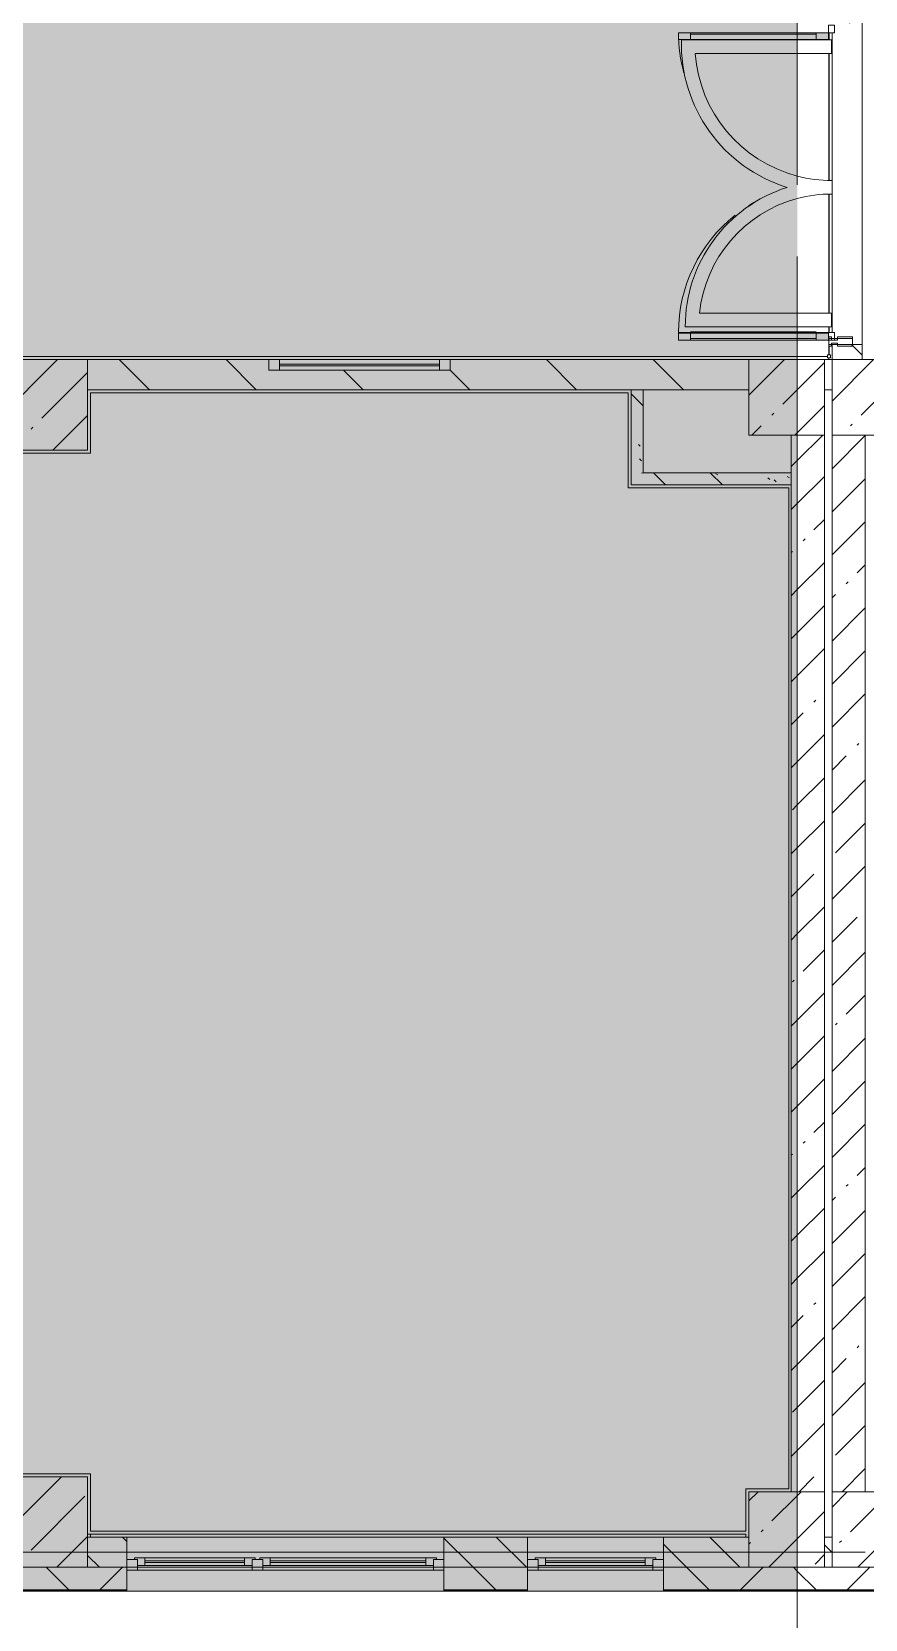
# Model space of a CAD drawing. Header units: millimetres. Extents: x -5426 to 189269, y -8553 to 29000.
# Drawn here: x 95499 to 101019, y -444 to 10072 of the extents above; entities that cross this region are included whole.
import ezdxf

# ---------------------------------------------------------------- set-up
doc = ezdxf.new("R2010")
doc.units = ezdxf.units.MM
doc.linetypes.add('Осевая', pattern=[3175, 635, -476.25, 1587.5, -476.25])
doc.layers.add('A-DETL-GENF-3', color=7, linetype='Continuous', lineweight=9, true_color=0xc0c0c0, transparency=0.4)
for name, color, linetype, lineweight, true_color in [('A-DETL-GENF-4', 7, 'Continuous', 5, 0xb7b7b7), ('A-DETL-GENF-5', 7, 'Continuous', 5, 0xaaaaaa), ('A-DETL-GENF-6', 7, 'Continuous', 5, 0xe2e2e2), ('A-DOOR-2', 7, 'Continuous', 5, 0xaaaaaa), ('A-DOOR-4', 7, 'Continuous', 5, 0xb7b7b7), ('A-FLOR-1', 7, 'Continuous', 5, 0xb7b7b7), ('A-FLOR-2', 7, 'Continuous', 5, 0xaaaaaa), ('A-GLAZ-3', 7, 'Continuous', 5, 0x737373), ('A-WALL-6', 7, 'Continuous', 5, 0x737373), ('A-WALL-7', 7, 'Continuous', 9, 0x737373), ('I-WALL-21', 7, 'Continuous', 5, 0x737373), ('I-WALL-22', 7, 'Continuous', 5, 0x787878), ('S-COLS-1', 7, 'Continuous', 5, 0x737373)]:
    doc.layers.add(name, color=color, linetype=linetype, lineweight=lineweight, true_color=true_color)
for name, color, linetype, lineweight in [('A-GLAZ-CWMG-2', 7, 'Continuous', 5), ('A-WALL', 7, 'Continuous', 9), ('A-WALL-5', 7, 'Continuous', 5), ('I-WALL-20', 7, 'Continuous', 5), ('S-COLS-2', 7, 'Continuous', 5), ('Оси', 7, 'Continuous', 9), ('Оси-2', 7, 'Осевая', 9)]:
    doc.layers.add(name, color=color, linetype=linetype, lineweight=lineweight)
pattern_1 = [(135, (62258.82, 0), (-176.7767, -176.7767), [])]
pattern_2 = [(45, (62258.8, 0), (-353.5534, 353.5534), []), (135, (62258.8, 0), (-353.5534, -353.5534), [])]
pattern_3 = [(45, (62258.82, 0), (-285.123, 285.123), []), (45, (62543.95, 0), (-285.123, 285.123), [504.031, -100.806, 16.764, -84.042])]
pattern_4 = [(45, (-38240, -150), (-285.123, 285.123), []), (45, (-37954.88, -150), (-285.123, 285.123), [504.031, -100.806, 16.764, -84.042])]
pattern_5 = [(45, (-38240, -7650), (-285.123, 285.123), []), (45, (-37954.88, -7650), (-285.123, 285.123), [504.031, -100.806, 16.764, -84.042])]
pattern_6 = [(135, (62258.8, 0), (-377.171, -377.171), [533.4, -88.9, 17.78, -88.9]), (135, (62258.8, 376.94), (-377.171, -377.171), []), (50, (62258.8, 0), (637.6445, -55.7866), [66.675, -733.425]), (355, (62258.8, 0), (-123.349, 668.699), [53.34, -586.74]), (100.451, (62311.96, -4.65), (514.299, 612.908), [56.665, -623.315]), (46.184, (62258.8, 177.8), (948.776, -147.15), [100.012, -1100.137]), (96.636, (62337.9, 165.5), (830.91, 865.997), [84.998, -934.973]), (351.184, (62258.8, 177.8), (830.918, 865.988), [80.01, -880.11]), (21, (62347.7, 133.35), (530.6506, -357.928), [66.675, -733.425]), (326, (62347.7, 133.35), (216.308, 644.658), [53.34, -586.74]), (71.451, (62391.94, 103.5), (746.96, 286.724), [56.665, -623.315]), (37.5, (62258.82, 0), (10.8105, 295.9426), [16.764, -562.864, 16.764, -578.866, -588.962]), (37.5, (62258.82, 0), (10.8105, 295.9426), [-1175.258, 16.764, -572.198]), (7.5, (62258.82, 0), (233.8692, 350.6318), [16.764, -322.834, 16.764, -549.529, -224.472]), (7.5, (62258.82, 0), (233.8692, 350.6318), [-905.891, 16.764, -207.708]), (327.5, (62060.58, 0), (474.5678, -20.0513), [16.764, -205.486, 16.764, -676.656, -920.115]), (327.5, (62060.58, 0), (474.5678, -20.0513), [-915.67, 16.764, -903.351]), (317.5, (61971.68, 0), (518.452, 88.9934), [16.764, -272.161, 16.764, -443.738, -653.415]), (317.5, (61971.68, 0), (518.452, 88.9934), [-749.427, 16.764, -636.651])]
pattern_7 = [(135, (62258.8, 0), (-353.5534, -353.5534), [])]

# ---------------------------------------------------------------- blocks, each defined once
blk = doc.blocks.new('BSC_Колонна _Прямоугольная - 500х500-23286270-3_4_1_птичка')
at = {"layer": 'S-COLS-2'}
h = blk.add_hatch(dxfattribs=at)
h.set_pattern_fill('FP_45', color=256, style=0, pattern_type=2)
h.set_pattern_definition([(45, (-38790, -7650), (-285.123, 285.123), []), (45, (-38504.88, -7650), (-285.123, 285.123), [504.031, -100.806, 16.764, -84.042])])
h.paths.add_polyline_path([(-250, -250), (250, -250), (250, 250), (-250, 250), (-250, 100)])
for p, q in [((250, 250), (-250, 250)), ((-250, 250), (-250, -250)), ((250, -250), (250, 250)), ((-250, -250), (250, -250))]:
    blk.add_line(p, q, dxfattribs=at)
blk = doc.blocks.new('BSC_Колонна _Прямоугольная - 500х500-V69-3_4_1_птичка')
at = {"layer": 'S-COLS-2'}
h = blk.add_hatch(dxfattribs=at)
h.set_pattern_fill('FP_52', color=256, style=0, pattern_type=2)
h.set_pattern_definition([(45, (-38790, -150), (-285.123, 285.123), []), (45, (-38504.88, -150), (-285.123, 285.123), [504.031, -100.806, 16.764, -84.042])])
h.paths.add_polyline_path([(-250, -250), (250, -250), (250, 250), (-250, 250), (-250, 80)])
for p, q in [((250, 250), (-250, 250)), ((-250, 250), (-250, -250)), ((250, -250), (250, 250)), ((-250, -250), (250, -250))]:
    blk.add_line(p, q, dxfattribs=at)
blk = doc.blocks.new('BSC_Колонна _Прямоугольная - 600х600-V87-3_4_1_птичка')
at = {"layer": 'S-COLS-2'}
h = blk.add_hatch(dxfattribs=at)
h.set_pattern_fill('FP_77', color=256, style=0, pattern_type=2)
h.set_pattern_definition([(45, (-33310, -7600), (-285.123, 285.123), []), (45, (-33024.88, -7600), (-285.123, 285.123), [504.031, -100.806, 16.764, -84.042])])
h.paths.add_polyline_path([(-300, -300), (300, -300), (300, 300), (-300, 300), (-300, 150)])
at = {"layer": 'S-COLS-1'}
for p, q in [((300, 300), (-300, 300)), ((-300, 300), (-300, -300)), ((300, -300), (300, 300)), ((-300, -300), (300, -300))]:
    blk.add_line(p, q, dxfattribs=at)
blk = doc.blocks.new('BSC_Колонна _Прямоугольная - 600х600-V88-3_4_1_птичка')
at = {"layer": 'S-COLS-2'}
h = blk.add_hatch(dxfattribs=at)
h.set_pattern_fill('FP_78', color=256, style=0, pattern_type=2)
h.set_pattern_definition([(45, (-33310, -200), (-285.123, 285.123), []), (45, (-33024.88, -200), (-285.123, 285.123), [504.031, -100.806, 16.764, -84.042])])
h.paths.add_polyline_path([(-212, -300), (300, -300), (300, 300), (-300, 300), (-300, -300)])
at = {"layer": 'S-COLS-1'}
for p, q in [((300, 300), (-300, 300)), ((-300, 300), (-300, -300)), ((300, -300), (300, 300)), ((-300, -300), (300, -300))]:
    blk.add_line(p, q, dxfattribs=at)
blk = doc.blocks.new('120_Окно_СКБ_2Ст - 120_Окно_СКБ_2Ст 2100х2400 _мал створка справа_-22446225-3_4_1_птичка')
at = {"layer": 'A-GLAZ-3'}
for p, q in [((-1050, -127), (-1050, -57)), ((-1050, -57), (-980, -57)), ((1050, -57), (-1050, -57)), ((-980, -57), (-980, -127)), ((150, -87), (-980, -87)), ((-980, -87), (-980, -127)), ((-930, -137), (-930, -87)), ((100, -137), (100, -87)), ((150, -127), (150, -57)), ((150, -57), (220, -57)), ((150, -127), (150, -87)), ((220, -57), (220, -127)), ((980, -87), (220, -87)), ((220, -87), (220, -127)), ((270, -137), (270, -87)), ((930, -137), (930, -87)), ((980, -127), (980, -57)), ((980, -57), (1050, -57)), ((980, -127), (980, -87)), ((1050, -57), (1050, -127)), ((-980, -127), (-1050, -127)), ((-1050, -127), (-1000, -127)), ((-980, -127), (-1000, -127)), ((-1000, -127), (-1000, -137)), ((-1000, -137), (170, -137)), ((170, -137), (-1000, -137)), ((-930, -107), (100, -107)), ((100, -117), (-930, -117)), ((220, -127), (150, -127)), ((170, -127), (150, -127)), ((170, -127), (200, -127)), ((170, -137), (170, -127)), ((220, -127), (200, -127)), ((200, -127), (200, -137)), ((200, -137), (1000, -137)), ((1000, -137), (200, -137)), ((270, -107), (930, -107)), ((930, -117), (270, -117)), ((1050, -127), (980, -127)), ((1000, -127), (980, -127)), ((1000, -127), (1050, -127)), ((1000, -137), (1000, -127))]:
    blk.add_line(p, q, dxfattribs=at)
blk = doc.blocks.new('120_Окно_СКБ_1Ст - 120_Окно_СКБ_1Ст 900х2500_h_-22445987-3_4_1_птичка')
at = {"layer": 'A-GLAZ-3'}
for p, q in [((-450, -127), (-450, -57)), ((-450, -57), (-380, -57)), ((450, -57), (-450, -57)), ((-380, -57), (-380, -127)), ((380, -87), (-380, -87)), ((-380, -87), (-380, -127)), ((-330, -137), (-330, -87)), ((330, -137), (330, -87)), ((380, -127), (380, -57)), ((380, -57), (450, -57)), ((380, -127), (380, -87)), ((450, -57), (450, -127)), ((-380, -127), (-450, -127)), ((-450, -127), (-400, -127)), ((-380, -127), (-400, -127)), ((-400, -127), (-400, -137)), ((-400, -137), (400, -137)), ((400, -137), (-400, -137)), ((-330, -107), (330, -107)), ((330, -117), (-330, -117)), ((450, -127), (380, -127)), ((400, -127), (380, -127)), ((400, -127), (450, -127)), ((400, -137), (400, -127))]:
    blk.add_line(p, q, dxfattribs=at)
blk = doc.blocks.new('BSC_Колонна _Прямоугольная - 500х500-V121-3_4_1_птичка')
at = {"layer": 'S-COLS-2'}
h = blk.add_hatch(dxfattribs=at)
h.set_pattern_fill('FP_106', color=256, style=0, pattern_type=2)
h.set_pattern_definition(pattern_4)
h.paths.add_polyline_path([(-15, -250), (70, -250), (70, 250), (-250, 250), (-250, -250)])
h = blk.add_hatch(dxfattribs=at)
h.set_pattern_fill('FP_106', color=256, style=0, pattern_type=2)
h.set_pattern_definition(pattern_4)
h.paths.add_polyline_path([(70, -250), (250, -250), (250, 250), (70, 250), (70, 80)])
at = {"layer": 'S-COLS-1'}
for p, q in [((70, 250), (-250, 250)), ((-250, 250), (-250, -250)), ((-250, -250), (70, -250))]:
    blk.add_line(p, q, dxfattribs=at)
at = {"layer": 'S-COLS-2'}
for p, q in [((250, 250), (70, 250)), ((250, -250), (250, 250)), ((70, -250), (250, -250))]:
    blk.add_line(p, q, dxfattribs=at)
blk = doc.blocks.new('BSC_Колонна _Прямоугольная - 500х500-V122-3_4_1_птичка')
at = {"layer": 'S-COLS-2'}
h = blk.add_hatch(dxfattribs=at)
h.set_pattern_fill('FP_107', color=256, style=0, pattern_type=2)
h.set_pattern_definition(pattern_5)
h.paths.add_polyline_path([(-15, -250), (70, -250), (70, 250), (-250, 250), (-250, -250)])
h = blk.add_hatch(dxfattribs=at)
h.set_pattern_fill('FP_107', color=256, style=0, pattern_type=2)
h.set_pattern_definition(pattern_5)
h.paths.add_polyline_path([(70, -250), (250, -250), (250, 250), (70, 250), (70, 100)])
at = {"layer": 'S-COLS-1'}
for p, q in [((70, 250), (-250, 250)), ((-250, 250), (-250, -250)), ((-250, -250), (70, -250))]:
    blk.add_line(p, q, dxfattribs=at)
at = {"layer": 'S-COLS-2'}
for p, q in [((250, 250), (70, 250)), ((250, -250), (250, 250)), ((70, -250), (250, -250))]:
    blk.add_line(p, q, dxfattribs=at)
blk = doc.blocks.new('120_Окно_СКБ_1Ст - 120_Окно_СКБ_1Ст 400х1200 EI30-24228909-3_4_1_птичка')
at = {"layer": 'A-GLAZ-3'}
for p, q in [((-600, 30), (-600, 100)), ((-600, 100), (-530, 100)), ((600, 100), (-600, 100)), ((-530, 30), (-600, 30)), ((-600, 30), (600, 30)), ((-530, 100), (-530, 30)), ((530, 70), (-530, 70)), ((530, 60), (-530, 60)), ((530, 30), (530, 100)), ((530, 100), (600, 100)), ((600, 30), (530, 30)), ((600, 100), (600, 30))]:
    blk.add_line(p, q, dxfattribs=at)
blk = doc.blocks.new('Прямоугольный импост - Импост структурный с накладкой - 160мм Темный-31239214-3_4_1_птичка')
at = {"layer": 'A-GLAZ-CWMG-2'}
for p, q in [((-50, 0), (-50, 17)), ((-50, 17), (0, 17)), ((-40, 0), (-50, 0)), ((-40, -40), (-40, 0)), ((0, 0), (-10, 0)), ((-10, 0), (-10, -40)), ((0, 17), (0, 0)), ((-50, -140), (-50, -40)), ((-50, -40), (-40, -40)), ((-10, -40), (0, -40)), ((0, -40), (0, -140)), ((0, -140), (-50, -140))]:
    blk.add_line(p, q, dxfattribs=at)
blk = doc.blocks.new('Дверь_Витражная_остекление_ - ДВН_ДАО_Главный вход_1800 в свету 5-32258809-3_4_1_птичка')
at = {"layer": 'A-DETL-GENF-6'}
for points in [[(-948, -20), (-993, -20), (-992, -226), (-948, -226)], [(1043, -20), (997, -20), (997, -226), (1043, -226)], [(-948, -1013), (-948, -226), (-993, -226), (-993, -1013)], [(1043, -311), (1043, -226), (997, -226), (997, -1013), (1043, -1013)]]:
    blk.add_hatch(color=256, dxfattribs=at).paths.add_polyline_path(points)
at = {"layer": 'A-DETL-GENF-4'}
for p, q in [((-993, -1013), (-993, -226)), ((-993, -226), (-993, -1013)), ((-983, -933), (-983, -226)), ((-948, -1013), (-948, -226)), ((-948, -1013), (-948, -226)), ((989, -933), (989, -226)), ((997, -1013), (997, -226)), ((997, -226), (997, -1013)), ((1033, -933), (1033, -226)), ((1043, -1013), (1043, -226)), ((1043, -1013), (1043, -226)), ((-993, -933), (-948, -933)), ((1043, -933), (997, -933)), ((-993, -1013), (-948, -1013)), ((-993, -1013), (-948, -1013)), ((1043, -1013), (997, -1013)), ((997, -1013), (1043, -1013))]:
    blk.add_line(p, q, dxfattribs=at)
at = {"layer": 'A-DETL-GENF-5'}
for p, q in [((-948, -20), (-993, -20)), ((-993, -226), (-993, -20)), ((-948, -20), (-993, -20)), ((-993, -20), (-993, -226)), ((-993, -100), (-948, -100)), ((-983, -226), (-983, -100)), ((-948, -226), (-948, -20)), ((-948, -226), (-948, -20)), ((989, -226), (989, -100)), ((997, -226), (997, -20)), ((997, -20), (997, -226)), ((1043, -100), (997, -100)), ((1033, -226), (1033, -100)), ((1043, -226), (1043, -20)), ((1043, -226), (1043, -20))]:
    blk.add_line(p, q, dxfattribs=at)
at = {"layer": 'A-DOOR-2'}
for p, q in [((-1043, 20), (-993, 20)), ((-1043, -20), (-1043, 20)), ((-993, 20), (-993, -20)), ((993, 20), (1043, 20)), ((993, -20), (993, 20)), ((1043, 20), (1043, -20)), ((-993, -20), (-1043, -20)), ((-993, -226), (-993, -20)), ((993, -226), (993, -20)), ((1043, -20), (993, -20))]:
    blk.add_line(p, q, dxfattribs=at)
at = {"layer": 'A-DOOR-4'}
for p, q in [((-993, -1013), (-993, -226)), ((993, -1013), (993, -226))]:
    blk.add_line(p, q, dxfattribs=at)
for centre, start, end in [((993, -20), 208.9884, 212.16), ((993, -20), 218.4779, 270), ((-993, -20), 270, 285.599)]:
    blk.add_arc(centre, 993, start, end, dxfattribs=at)
blk = doc.blocks.new('Прямоугольный импост - Импост структурный с накладкой - 160мм Темный-31915521-3_4_1_птичка')
at = {"layer": 'A-GLAZ-CWMG-2'}
for p, q in [((-25, 0), (-25, 17)), ((-25, 17), (25, 17)), ((-15, 0), (-25, 0)), ((-15, -40), (-15, 0)), ((25, 0), (15, 0)), ((15, 0), (15, -40)), ((25, 17), (25, 0)), ((-25, -140), (-25, -40)), ((-25, -40), (-15, -40)), ((15, -40), (25, -40)), ((25, -40), (25, -140)), ((25, -140), (-25, -140))]:
    blk.add_line(p, q, dxfattribs=at)

msp = doc.modelspace()

# ---------------------------------------------------------------- hatches: boundary and pattern name
at = {"layer": 'A-DETL-GENF-3'}
msp.add_hatch(color=256, dxfattribs=at).paths.add_polyline_path([(98619.2, -258), (100568.8, -258), (100568.8, 15358), (61990.8, 15358), (61990.8, -258), (97687, -258)])
at = {"layer": 'A-WALL-5'}
h = msp.add_hatch(dxfattribs=at)
h.set_pattern_fill('FP_68', color=256, style=0, pattern_type=2)
h.set_pattern_definition(pattern_1)
h.paths.add_polyline_path([(93958.2, -100), (94368.8, -100), (94368.8, 100), (93141.7, 100), (93141.7, -100)])
h.paths.add_polyline_path([(100248.8, -100), (100248.8, 100), (99681.8, 100), (99681.8, -100)])
h.paths.add_polyline_path([(92241.7, -100), (92241.7, 100), (92068.6, 100), (92068.6, -100), (92093.8, -100)])
h.paths.add_polyline_path([(98619.2, -100), (98781.8, -100), (98781.8, 100), (98228.8, 100), (98228.8, -100)])
h.paths.add_polyline_path([(95868.8, -100), (96128.8, -100), (96128.8, 100), (95868.8, 100), (95868.8, 39.5)])
h.paths.add_polyline_path([(81839.6, -100), (82968.8, -100), (82968.8, 100), (81618.8, 100), (81618.8, -100)])
h.paths.add_polyline_path([(79042.9, -100), (79518.8, -100), (79518.8, 100), (78768.8, 100), (78768.8, -100)])
h.paths.add_polyline_path([(87068.8, -100), (87818.8, -100), (87818.8, 100), (87068.8, 100)])
h.paths.add_polyline_path([(88418.8, -100), (88668.6, -100), (88668.6, 100), (88418.8, 100), (88418.8, -63.8)])
h.paths.add_polyline_path([(84968.8, -100), (84968.8, 100), (84768.8, 100), (84768.8, -100)])
h.paths.add_polyline_path([(84168.8, -100), (84168.8, 100), (83868.8, 100), (83868.8, -100)])
h.paths.add_polyline_path([(77868.8, -100), (77868.8, 100), (77118.8, 100), (77118.8, -100)])
h.paths.add_polyline_path([(72618.6, -100), (73368.8, -100), (73368.8, 100), (72618.6, 100)])
h.paths.add_polyline_path([(74268.8, -100), (74418.8, -100), (74418.8, 100), (74268.8, 100)])
h.paths.add_polyline_path([(69918.8, -100), (69918.8, 100), (69088.8, 100), (69088.8, -100), (69720.9, -100)])
h = msp.add_hatch(dxfattribs=at)
h.set_pattern_fill('FP_68', color=256, style=0, pattern_type=2)
h.set_pattern_definition(pattern_1)
h.paths.add_polyline_path([(127517.6, -100), (127668.8, -100), (127668.8, 100), (127418.8, 100), (127418.8, -100)])
h.paths.add_polyline_path([(117263.3, -100), (117768.8, -100), (117768.8, 100), (117018.8, 100), (117018.8, -100)])
h.paths.add_polyline_path([(119168.8, -100), (120068.8, -100), (120068.8, 100), (119168.8, 100), (119168.8, -52.2)])
h.paths.add_polyline_path([(126518.8, -100), (126518.8, 100), (125968.8, 100), (125968.8, -100)])
h.paths.add_polyline_path([(123668.8, -100), (123868.8, -100), (123868.8, 100), (123668.8, 100), (123668.8, 42.9)])
h.paths.add_polyline_path([(106076.9, -100), (106568.8, -100), (106568.8, 100), (105668.8, 100), (105668.8, -100)])
h.paths.add_polyline_path([(110418.8, -100), (110418.8, 100), (110168.8, 100), (110168.8, -100)])
h.paths.add_polyline_path([(113268.8, -100), (113268.8, 100), (112518.8, 100), (112518.8, -100)])
h.paths.add_polyline_path([(104918.8, -100), (105168.8, -100), (105168.8, 100), (104918.8, 100)])
h.paths.add_polyline_path([(114668.8, -100), (114918.8, -100), (114918.8, 100), (114668.8, 100), (114668.8, 33.3)])
h.paths.add_polyline_path([(104018.8, -100), (104018.8, 100), (103398.8, 100), (103398.8, -100)])
h.paths.add_polyline_path([(100798.8, -100), (100798.8, 100), (100748.8, 100), (100748.8, -100)])
h = msp.add_hatch(dxfattribs=at)
h.set_pattern_fill('FP_70', color=256, style=0, pattern_type=2)
h.set_pattern_definition(pattern_2)
h.paths.add_polyline_path([(92093.8, -250), (92241.7, -250), (92241.7, -100), (91468.6, -100), (91468.6, -250), (92068.6, -250)])
h.paths.add_polyline_path([(93141.7, -250), (94368.8, -250), (94368.8, -100), (93141.7, -100)])
h.paths.add_polyline_path([(100568.8, -250), (100568.8, -100), (99681.8, -100), (99681.8, -250), (100483.6, -250)])
h.paths.add_polyline_path([(95268.8, -250), (96128.8, -250), (96128.8, -100), (95268.8, -100)])
h.paths.add_polyline_path([(98619.2, -250), (98781.8, -250), (98781.8, -100), (98228.8, -100), (98228.8, -250)])
h.paths.add_polyline_path([(83868.8, -250), (84968.8, -250), (84968.8, -100), (83868.8, -100)])
h.paths.add_polyline_path([(88418.8, -250), (88668.6, -250), (88668.6, -100), (87068.8, -100), (87068.8, -250), (88365, -250)])
h.paths.add_polyline_path([(77118.8, -250), (77868.8, -250), (77868.8, -100), (77118.8, -100)])
h.paths.add_polyline_path([(78768.8, -250), (79518.8, -250), (79518.8, -100), (78768.8, -100)])
h.paths.add_polyline_path([(81618.8, -250), (82968.8, -250), (82968.8, -100), (81618.8, -100)])
h.paths.add_polyline_path([(74381.9, -250), (75018.8, -250), (75018.8, -100), (74268.8, -100), (74268.8, -250)])
h.paths.add_polyline_path([(72618.6, -250), (73368.8, -250), (73368.8, -100), (72618.6, -100)])
h.paths.add_polyline_path([(65059.9, -250), (65988.8, -250), (65988.8, -100), (61998.8, -100), (61998.8, -250), (63195.5, -250)])
h.paths.add_polyline_path([(70518.6, -250), (70518.6, -100), (69088.8, -100), (69088.8, -250), (69720.9, -250)])
h = msp.add_hatch(dxfattribs=at)
h.set_pattern_fill('FP_70', color=256, style=0, pattern_type=2)
h.set_pattern_definition(pattern_2)
h.paths.add_polyline_path([(117263.3, -250), (117768.8, -250), (117768.8, -100), (117018.8, -100), (117018.8, -250)])
h.paths.add_polyline_path([(118885.9, -250), (118885.9, -100), (118668.8, -100), (118668.8, -250)])
h.paths.add_polyline_path([(113268.8, -250), (113268.8, -100), (112518.8, -100), (112518.8, -250)])
h.paths.add_polyline_path([(103398.8, -250), (104018.8, -250), (104018.8, -100), (103398.8, -100)])
h.paths.add_polyline_path([(110168.8, -250), (110418.8, -250), (110418.8, -100), (109668.8, -100), (109668.8, -250), (109805.7, -250)])
h.paths.add_polyline_path([(104918.8, -250), (106568.8, -250), (106568.8, -100), (104918.8, -100)])
h.paths.add_polyline_path([(114918.8, -250), (114918.8, -100), (114168.8, -100), (114168.8, -250), (114466.7, -250)])
h.paths.add_polyline_path([(101298.8, -250), (101298.8, -100), (100568.8, -100), (100568.8, -250)])
at = {"layer": 'I-WALL-20'}
h = msp.add_hatch(dxfattribs=at)
h.set_pattern_fill('FP_69', color=256, style=0, pattern_type=2)
h.set_pattern_definition(pattern_7)
h.paths.add_polyline_path([(100798.8, 7900), (100998.8, 7900), (100998.8, 8000), (100798.8, 8000)])
h.paths.add_polyline_path([(100798.8, 10130), (100998.8, 10130), (100998.8, 10230), (100798.8, 10230)])
h = msp.add_hatch(dxfattribs=at)
h.set_pattern_fill('FP_69', color=256, style=0, pattern_type=2)
h.set_pattern_definition(pattern_7)
h.paths.add_polyline_path([(99548.8, 7700), (100248.8, 7700), (100248.8, 7900), (98268.8, 7900), (98268.8, 7830), (97068.8, 7830), (97068.8, 7900), (95868.8, 7900), (95868.8, 7700), (99468.8, 7700)])
h.paths.add_polyline_path([(92768.8, 7700), (92768.8, 7900), (92068.6, 7900), (92068.6, 7700), (92698.6, 7700)])
h = msp.add_hatch(dxfattribs=at)
h.set_pattern_fill('FP_69', color=256, style=0, pattern_type=2)
h.set_pattern_definition(pattern_7)
h.paths.add_polyline_path([(104388.8, 7700), (105168.8, 7700), (105168.8, 7900), (104388.8, 7900)])
h.paths.add_polyline_path([(101888.8, 7700), (101888.8, 7900), (101298.8, 7900), (101298.8, 7700)])
h.paths.add_polyline_path([(100798.8, 7700), (100798.8, 7900), (100748.8, 7900), (100748.8, 7700)])
h = msp.add_hatch(dxfattribs=at)
h.set_pattern_fill('FP_66', color=256, style=0, pattern_type=2)
h.set_pattern_definition(pattern_3)
h.paths.add_polyline_path([(100568.8, 400), (100568.8, 7400), (100528.8, 7400), (100528.8, 400)])
h = msp.add_hatch(dxfattribs=at)
h.set_pattern_fill('FP_66', color=256, style=0, pattern_type=2)
h.set_pattern_definition(pattern_3)
h.paths.add_polyline_path([(100568.8, 400), (100748.8, 400), (100748.8, 7400), (100568.8, 7400), (100568.8, 808.9)])
h = msp.add_hatch(dxfattribs=at)
h.set_pattern_fill('FP_66', color=256, style=0, pattern_type=2)
h.set_pattern_definition(pattern_3)
h.paths.add_polyline_path([(100798.8, 400), (101018.8, 400), (101018.8, 7400), (100798.8, 7400), (100798.8, 808.9)])
at = {"layer": 'I-WALL-22'}
h = msp.add_hatch(dxfattribs=at)
h.set_pattern_fill('FP_74', color=256, style=0, pattern_type=2)
h.set_pattern_definition(pattern_6)
h.paths.add_polyline_path([(99548.8, 7150), (99548.8, 7700), (99468.8, 7700), (99468.8, 7150)])
h = msp.add_hatch(dxfattribs=at)
h.set_pattern_fill('FP_74', color=256, style=0, pattern_type=2)
h.set_pattern_definition(pattern_6)
h.paths.add_polyline_path([(100528.8, 7070), (100528.8, 7150), (99468.8, 7150), (99468.8, 7070), (100483.6, 7070)])

# ---------------------------------------------------------------- linework, layer by layer
at = {"layer": 'A-FLOR-1'}
for p, q in [((100795.8, 10018), (99801.2, 10018)), ((99893.1, 9928), (100795.8, 9928)), ((100795.8, 8207.6), (99921.4, 8207.6)), ((99826.8, 8117.6), (100795.8, 8117.6)), ((95268.8, 7920), (100768.3, 7920)), ((99448.8, 7680), (95888.8, 7680)), ((95888.8, 7680), (95888.8, 7280)), ((99448.8, 7050), (99448.8, 7680)), ((95888.8, 7280), (95268.8, 7280)), ((100513.8, 7050), (99448.8, 7050)), ((100513.8, 420), (100513.8, 7050)), ((95248.8, 520), (95888.8, 520)), ((95888.8, 520), (95888.8, 140)), ((100228.8, 140), (100228.8, 420)), ((100228.8, 420), (100513.8, 420)), ((95888.8, 140), (100228.8, 140))]:
    msp.add_line(p, q, dxfattribs=at)
for centre, radius, start, end in [((100795.8, 9992), 995, 178.50265, 252.82384), ((100795.8, 9992), 905, 184.05524, 255.45477), ((100795.8, 8118), 969, 107.65196, 180.02266), ((100795.8, 8118), 879, 104.98919, 174.14835)]:
    msp.add_arc(centre, radius, start, end, dxfattribs=at)
at = {"layer": 'A-FLOR-2'}
for p, q in [((100778.3, 10064.1), (100778.3, 10018)), ((100778.8, 10018), (100778.8, 10064.1)), ((100795.8, 9928), (100795.8, 10018)), ((100778.3, 9928), (100778.3, 9088.1)), ((100778.8, 9088.1), (100778.8, 9928)), ((100798.8, 8997), (100798.8, 9087)), ((100778.3, 8995.9), (100778.3, 8207.6)), ((100778.8, 8207.6), (100778.8, 8995.9)), ((100795.8, 8117.6), (100795.8, 8207.6)), ((100778.3, 8117.6), (100778.3, 8080)), ((100778.8, 8080), (100778.8, 8117.6)), ((100778.3, 7991.2), (100778.3, 7931)), ((100778.3, 7911), (100778.3, 7900)), ((100778.8, 7931), (100778.8, 7990.6))]:
    msp.add_line(p, q, dxfattribs=at)
for centre, radius, start, end in [((100795.8, 9992), 905, 255.45477, 270.18994), ((100795.8, 8118), 879, 89.80445, 104.98919)]:
    msp.add_arc(centre, radius, start, end, dxfattribs=at)
at = {"layer": 'A-WALL'}
msp.add_line((100798.8, -100), (100748.8, -100), dxfattribs=at)
at = {"layer": 'A-WALL-5'}
for p, q in [((100788.3, 7931), (100768.3, 7931)), ((100768.3, 7931), (100768.3, 7911)), ((100768.3, 7911), (100788.3, 7911)), ((100788.3, 7911), (100788.3, 7931)), ((100798.8, 100), (100748.8, 100))]:
    msp.add_line(p, q, dxfattribs=at)
at = {"layer": 'A-WALL-6'}
for p, q in [((96128.8, 100), (95868.8, 100)), ((96128.8, -258), (96128.8, 100)), ((98781.8, 100), (98228.8, 100)), ((98228.8, 100), (98228.8, -258)), ((98781.8, -258), (98781.8, 100)), ((100248.8, 100), (99681.8, 100)), ((99681.8, 100), (99681.8, -258)), ((96128.8, -100), (98228.8, -100)), ((98781.8, -100), (99681.8, -100)), ((91468.6, -258), (101298.8, -258))]:
    msp.add_line(p, q, dxfattribs=at)
at = {"layer": 'A-WALL-7'}
for p, q in [((99548.8, 7700), (99468.8, 7700)), ((100528.8, 7070), (100528.8, 7150)), ((95868.8, -100), (96128.8, -100)), ((98228.8, -100), (98781.8, -100)), ((99681.8, -100), (100248.8, -100)), ((95268.8, -250), (96128.8, -250)), ((95268.8, -253), (96128.8, -253)), ((98228.8, -250), (98781.8, -250)), ((98228.8, -253), (98781.8, -253)), ((99681.8, -250), (101298.8, -250)), ((99681.8, -253), (101298.8, -253))]:
    msp.add_line(p, q, dxfattribs=at)
at = {"layer": 'I-WALL-20'}
for p, q in [((100998.8, 10230), (100998.8, 7900)), ((100798.8, 9087), (100798.8, 10064.1)), ((100798.8, 8080), (100798.8, 8997)), ((100998.8, 8000), (100798.8, 8000)), ((100798.8, 8000), (100798.8, 7900)), ((100798.8, 7900), (100748.8, 7900)), ((100748.8, 7700), (100798.8, 7700)), ((100748.8, 400), (100748.8, 7400)), ((100798.8, 7400), (100798.8, 400)), ((101018.8, 400), (101018.8, 7400))]:
    msp.add_line(p, q, dxfattribs=at)
at = {"layer": 'I-WALL-21'}
for p, q in [((97068.8, 7900), (95868.8, 7900)), ((100248.8, 7900), (98268.8, 7900)), ((95868.8, 7700), (99468.8, 7700)), ((99468.8, 7700), (99468.8, 7070)), ((99548.8, 7150), (99548.8, 7700)), ((99548.8, 7700), (100248.8, 7700)), ((100528.8, 7400), (100528.8, 7150)), ((99468.8, 7070), (100528.8, 7070)), ((100528.8, 7150), (99548.8, 7150)), ((100528.8, 7070), (100528.8, 400)), ((95868.8, 120), (100228.8, 120)), ((95888.8, 100), (95888.8, 120)), ((100228.8, 120), (100228.8, 100)), ((98228.8, 100), (96128.8, 100)), ((99681.8, 100), (98781.8, 100))]:
    msp.add_line(p, q, dxfattribs=at)
at = {"layer": 'Оси'}
for p, q in [((100568.8, -4552.8), (100568.8, 7947.2)), ((88518.8, 0), (101018.8, 0))]:
    msp.add_line(p, q, dxfattribs=at)
at = {"layer": 'Оси-2'}
msp.add_line((100568.8, 7947.2), (100568.8, 11277.7), dxfattribs=at)

# ---------------------------------------------------------------- block references
at = {"layer": 'A-DOOR-2', "rotation": 269.9999999999999}
msp.add_blockref('Дверь_Витражная_остекление_ - ДВН_ДАО_Главный вход_1800 в свету 5-32258809-3_4_1_птичка', (100794.8, 9072.5), dxfattribs=at)
at = {"layer": 'A-GLAZ-3'}
msp.add_blockref('120_Окно_СКБ_1Ст - 120_Окно_СКБ_1Ст 400х1200 EI30-24228909-3_4_1_птичка', (97668.8, 7800), dxfattribs=at)
at = {"layer": 'A-GLAZ-3', "rotation": 180}
for name, p in [('120_Окно_СКБ_2Ст - 120_Окно_СКБ_2Ст 2100х2400 _мал створка справа_-22446225-3_4_1_птичка', (97178.8, -175)), ('120_Окно_СКБ_1Ст - 120_Окно_СКБ_1Ст 900х2500_h_-22445987-3_4_1_птичка', (99231.8, -175))]:
    msp.add_blockref(name, p, dxfattribs=at)
at = {"layer": 'A-GLAZ-CWMG-2', "extrusion": (0, 0, -1), "rotation": 270.0000000000001}
for name, p in [('Прямоугольный импост - Импост структурный с накладкой - 160мм Темный-31239214-3_4_1_птичка', (-100794.8, 8000)), ('Прямоугольный импост - Импост структурный с накладкой - 160мм Темный-31915521-3_4_1_птичка', (-100794.8, 8015))]:
    msp.add_blockref(name, p, dxfattribs=at)
at = {"layer": 'S-COLS-1'}
for name, p in [('BSC_Колонна _Прямоугольная - 600х600-V87-3_4_1_птичка', (95568.8, 7600)), ('BSC_Колонна _Прямоугольная - 600х600-V88-3_4_1_птичка', (95568.8, 200))]:
    msp.add_blockref(name, p, dxfattribs=at)
at = {"layer": 'S-COLS-2'}
for name, p in [('BSC_Колонна _Прямоугольная - 500х500-V122-3_4_1_птичка', (100498.8, 7650)), ('BSC_Колонна _Прямоугольная - 500х500-23286270-3_4_1_птичка', (101048.8, 7650)), ('BSC_Колонна _Прямоугольная - 500х500-V121-3_4_1_птичка', (100498.8, 150)), ('BSC_Колонна _Прямоугольная - 500х500-V69-3_4_1_птичка', (101048.8, 150))]:
    msp.add_blockref(name, p, dxfattribs=at)

doc.saveas('drawing.dxf')
